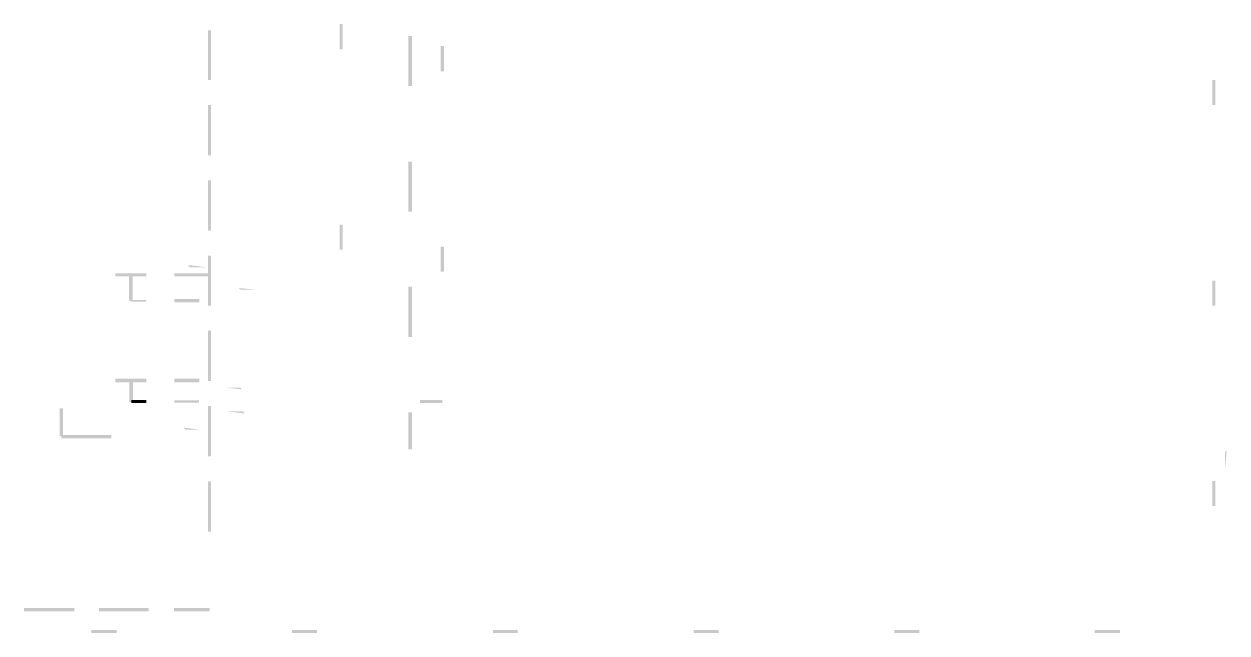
# Model space of a CAD drawing. Header units: millimetres. Extents: x 314312 to 406292, y 205315 to 257934.
# Drawn here: x 406107.7 to 406281, y 237150.2 to 237238 of the extents above; entities that cross this region are included whole.
import ezdxf

# ---------------------------------------------------------------- set-up
doc = ezdxf.new("R2010")
doc.units = ezdxf.units.MM

msp = doc.modelspace()

# ---------------------------------------------------------------- hatches: boundary and pattern name
h = msp.add_hatch(color=0)
edge = h.paths.add_edge_path(flags=0)
edge.add_spline(control_points=[(406153.61, 237237.97), (406153.61, 237237.97), (406153.16, 237237.97), (406153.16, 237237.97), (406153.16, 237237.97), (406153.61, 237234.35), (406153.61, 237234.35), (406153.61, 237234.35), (406153.61, 237237.97), (406153.61, 237237.97)], knot_values=[0, 0, 0, 0, 1, 1, 1, 2, 2, 2, 3, 3, 3, 3], degree=3, periodic=0)
edge = h.paths.add_edge_path(flags=0)
edge.add_spline(control_points=[(406153.16, 237237.97), (406153.16, 237237.97), (406153.61, 237234.35), (406153.61, 237234.35), (406153.61, 237234.35), (406153.16, 237234.35), (406153.16, 237234.35), (406153.16, 237234.35), (406153.16, 237237.97), (406153.16, 237237.97)], knot_values=[0, 0, 0, 0, 1, 1, 1, 2, 2, 2, 3, 3, 3, 3], degree=3, periodic=0)
h = msp.add_hatch(color=0)
edge = h.paths.add_edge_path(flags=0)
edge.add_spline(control_points=[(406134.62, 237237.08), (406134.62, 237237.08), (406134.18, 237237.08), (406134.18, 237237.08), (406134.18, 237237.08), (406134.62, 237229.91), (406134.62, 237229.91), (406134.62, 237229.91), (406134.62, 237237.08), (406134.62, 237237.08)], knot_values=[0, 0, 0, 0, 1, 1, 1, 2, 2, 2, 3, 3, 3, 3], degree=3, periodic=0)
edge = h.paths.add_edge_path(flags=0)
edge.add_spline(control_points=[(406134.18, 237237.08), (406134.18, 237237.08), (406134.62, 237229.91), (406134.62, 237229.91), (406134.62, 237229.91), (406134.18, 237229.91), (406134.18, 237229.91), (406134.18, 237229.91), (406134.18, 237237.08), (406134.18, 237237.08)], knot_values=[0, 0, 0, 0, 1, 1, 1, 2, 2, 2, 3, 3, 3, 3], degree=3, periodic=0)
h = msp.add_hatch(color=0)
edge = h.paths.add_edge_path(flags=0)
edge.add_spline(control_points=[(406163.07, 237229.02), (406163.07, 237229.02), (406163.58, 237229.02), (406163.58, 237229.02), (406163.58, 237229.02), (406163.07, 237236.26), (406163.07, 237236.26), (406163.07, 237236.26), (406163.07, 237229.02), (406163.07, 237229.02)], knot_values=[0, 0, 0, 0, 1, 1, 1, 2, 2, 2, 3, 3, 3, 3], degree=3, periodic=0)
edge = h.paths.add_edge_path(flags=0)
edge.add_spline(control_points=[(406163.58, 237229.02), (406163.58, 237229.02), (406163.07, 237236.26), (406163.07, 237236.26), (406163.07, 237236.26), (406163.58, 237236.26), (406163.58, 237236.26), (406163.58, 237236.26), (406163.58, 237229.02), (406163.58, 237229.02)], knot_values=[0, 0, 0, 0, 1, 1, 1, 2, 2, 2, 3, 3, 3, 3], degree=3, periodic=0)
h = msp.add_hatch(color=0)
edge = h.paths.add_edge_path(flags=0)
edge.add_spline(control_points=[(406168.21, 237234.8), (406168.21, 237234.8), (406167.7, 237234.8), (406167.7, 237234.8), (406167.7, 237234.8), (406168.21, 237231.18), (406168.21, 237231.18), (406168.21, 237231.18), (406168.21, 237234.8), (406168.21, 237234.8)], knot_values=[0, 0, 0, 0, 1, 1, 1, 2, 2, 2, 3, 3, 3, 3], degree=3, periodic=0)
edge = h.paths.add_edge_path(flags=0)
edge.add_spline(control_points=[(406167.7, 237234.8), (406167.7, 237234.8), (406168.21, 237231.18), (406168.21, 237231.18), (406168.21, 237231.18), (406167.7, 237231.18), (406167.7, 237231.18), (406167.7, 237231.18), (406167.7, 237234.8), (406167.7, 237234.8)], knot_values=[0, 0, 0, 0, 1, 1, 1, 2, 2, 2, 3, 3, 3, 3], degree=3, periodic=0)
h = msp.add_hatch(color=0)
edge = h.paths.add_edge_path(flags=0)
edge.add_spline(control_points=[(406279.34, 237229.91), (406279.34, 237229.91), (406278.89, 237229.91), (406278.89, 237229.91), (406278.89, 237229.91), (406279.34, 237226.29), (406279.34, 237226.29), (406279.34, 237226.29), (406279.34, 237229.91), (406279.34, 237229.91)], knot_values=[0, 0, 0, 0, 1, 1, 1, 2, 2, 2, 3, 3, 3, 3], degree=3, periodic=0)
edge = h.paths.add_edge_path(flags=0)
edge.add_spline(control_points=[(406278.89, 237229.91), (406278.89, 237229.91), (406279.34, 237226.29), (406279.34, 237226.29), (406279.34, 237226.29), (406278.89, 237226.29), (406278.89, 237226.29), (406278.89, 237226.29), (406278.89, 237229.91), (406278.89, 237229.91)], knot_values=[0, 0, 0, 0, 1, 1, 1, 2, 2, 2, 3, 3, 3, 3], degree=3, periodic=0)
h = msp.add_hatch(color=0)
edge = h.paths.add_edge_path(flags=0)
edge.add_spline(control_points=[(406134.62, 237226.29), (406134.62, 237226.29), (406134.18, 237226.29), (406134.18, 237226.29), (406134.18, 237226.29), (406134.62, 237219.05), (406134.62, 237219.05), (406134.62, 237219.05), (406134.62, 237226.29), (406134.62, 237226.29)], knot_values=[0, 0, 0, 0, 1, 1, 1, 2, 2, 2, 3, 3, 3, 3], degree=3, periodic=0)
edge = h.paths.add_edge_path(flags=0)
edge.add_spline(control_points=[(406134.18, 237226.29), (406134.18, 237226.29), (406134.62, 237219.05), (406134.62, 237219.05), (406134.62, 237219.05), (406134.18, 237219.05), (406134.18, 237219.05), (406134.18, 237219.05), (406134.18, 237226.29), (406134.18, 237226.29)], knot_values=[0, 0, 0, 0, 1, 1, 1, 2, 2, 2, 3, 3, 3, 3], degree=3, periodic=0)
h = msp.add_hatch(color=0)
edge = h.paths.add_edge_path(flags=0)
edge.add_spline(control_points=[(406163.07, 237210.92), (406163.07, 237210.92), (406163.58, 237210.92), (406163.58, 237210.92), (406163.58, 237210.92), (406163.07, 237218.16), (406163.07, 237218.16), (406163.07, 237218.16), (406163.07, 237210.92), (406163.07, 237210.92)], knot_values=[0, 0, 0, 0, 1, 1, 1, 2, 2, 2, 3, 3, 3, 3], degree=3, periodic=0)
edge = h.paths.add_edge_path(flags=0)
edge.add_spline(control_points=[(406163.58, 237210.92), (406163.58, 237210.92), (406163.07, 237218.16), (406163.07, 237218.16), (406163.07, 237218.16), (406163.58, 237218.16), (406163.58, 237218.16), (406163.58, 237218.16), (406163.58, 237210.92), (406163.58, 237210.92)], knot_values=[0, 0, 0, 0, 1, 1, 1, 2, 2, 2, 3, 3, 3, 3], degree=3, periodic=0)
h = msp.add_hatch(color=0)
edge = h.paths.add_edge_path(flags=0)
edge.add_spline(control_points=[(406134.62, 237215.43), (406134.62, 237215.43), (406134.18, 237215.43), (406134.18, 237215.43), (406134.18, 237215.43), (406134.62, 237208.19), (406134.62, 237208.19), (406134.62, 237208.19), (406134.62, 237215.43), (406134.62, 237215.43)], knot_values=[0, 0, 0, 0, 1, 1, 1, 2, 2, 2, 3, 3, 3, 3], degree=3, periodic=0)
edge = h.paths.add_edge_path(flags=0)
edge.add_spline(control_points=[(406134.18, 237215.43), (406134.18, 237215.43), (406134.62, 237208.19), (406134.62, 237208.19), (406134.62, 237208.19), (406134.18, 237208.19), (406134.18, 237208.19), (406134.18, 237208.19), (406134.18, 237215.43), (406134.18, 237215.43)], knot_values=[0, 0, 0, 0, 1, 1, 1, 2, 2, 2, 3, 3, 3, 3], degree=3, periodic=0)
h = msp.add_hatch(color=0)
edge = h.paths.add_edge_path(flags=0)
edge.add_spline(control_points=[(406153.61, 237209.08), (406153.61, 237209.08), (406153.16, 237209.08), (406153.16, 237209.08), (406153.16, 237209.08), (406153.61, 237205.46), (406153.61, 237205.46), (406153.61, 237205.46), (406153.61, 237209.08), (406153.61, 237209.08)], knot_values=[0, 0, 0, 0, 1, 1, 1, 2, 2, 2, 3, 3, 3, 3], degree=3, periodic=0)
edge = h.paths.add_edge_path(flags=0)
edge.add_spline(control_points=[(406153.16, 237209.08), (406153.16, 237209.08), (406153.61, 237205.46), (406153.61, 237205.46), (406153.61, 237205.46), (406153.16, 237205.46), (406153.16, 237205.46), (406153.16, 237205.46), (406153.16, 237209.08), (406153.16, 237209.08)], knot_values=[0, 0, 0, 0, 1, 1, 1, 2, 2, 2, 3, 3, 3, 3], degree=3, periodic=0)
h = msp.add_hatch(color=0)
edge = h.paths.add_edge_path(flags=0)
edge.add_spline(control_points=[(406168.21, 237205.9), (406168.21, 237205.9), (406167.7, 237205.9), (406167.7, 237205.9), (406167.7, 237205.9), (406168.21, 237202.28), (406168.21, 237202.28), (406168.21, 237202.28), (406168.21, 237205.9), (406168.21, 237205.9)], knot_values=[0, 0, 0, 0, 1, 1, 1, 2, 2, 2, 3, 3, 3, 3], degree=3, periodic=0)
edge = h.paths.add_edge_path(flags=0)
edge.add_spline(control_points=[(406167.7, 237205.9), (406167.7, 237205.9), (406168.21, 237202.28), (406168.21, 237202.28), (406168.21, 237202.28), (406167.7, 237202.28), (406167.7, 237202.28), (406167.7, 237202.28), (406167.7, 237205.9), (406167.7, 237205.9)], knot_values=[0, 0, 0, 0, 1, 1, 1, 2, 2, 2, 3, 3, 3, 3], degree=3, periodic=0)
h = msp.add_hatch(color=0)
edge = h.paths.add_edge_path(flags=0)
edge.add_spline(control_points=[(406131.32, 237203.24), (406131.32, 237203.24), (406131.57, 237202.92), (406131.57, 237202.92), (406131.57, 237202.92), (406133.92, 237202.92), (406133.92, 237202.92), (406133.92, 237202.92), (406131.32, 237203.24), (406131.32, 237203.24)], knot_values=[0, 0, 0, 0, 1, 1, 1, 2, 2, 2, 3, 3, 3, 3], degree=3, periodic=0)
edge = h.paths.add_edge_path(flags=0)
edge.add_spline(control_points=[(406131.57, 237202.92), (406131.57, 237202.92), (406133.92, 237202.92), (406133.92, 237202.92), (406133.92, 237202.92), (406133.92, 237202.92), (406133.92, 237202.92), (406133.92, 237202.92), (406131.57, 237202.92), (406131.57, 237202.92)], knot_values=[0, 0, 0, 0, 1, 1, 1, 2, 2, 2, 3, 3, 3, 3], degree=3, periodic=0)
h = msp.add_hatch(color=0)
edge = h.paths.add_edge_path(flags=0)
edge.add_spline(control_points=[(406134.62, 237204.57), (406134.62, 237204.57), (406134.18, 237204.57), (406134.18, 237204.57), (406134.18, 237204.57), (406134.62, 237197.39), (406134.62, 237197.39), (406134.62, 237197.39), (406134.62, 237204.57), (406134.62, 237204.57)], knot_values=[0, 0, 0, 0, 1, 1, 1, 2, 2, 2, 3, 3, 3, 3], degree=3, periodic=0)
edge = h.paths.add_edge_path(flags=0)
edge.add_spline(control_points=[(406134.18, 237204.57), (406134.18, 237204.57), (406134.62, 237197.39), (406134.62, 237197.39), (406134.62, 237197.39), (406134.18, 237197.39), (406134.18, 237197.39), (406134.18, 237197.39), (406134.18, 237204.57), (406134.18, 237204.57)], knot_values=[0, 0, 0, 0, 1, 1, 1, 2, 2, 2, 3, 3, 3, 3], degree=3, periodic=0)
h = msp.add_hatch(color=0)
edge = h.paths.add_edge_path(flags=0)
edge.add_spline(control_points=[(406125.29, 237201.59), (406125.29, 237201.59), (406125.29, 237202.03), (406125.29, 237202.03), (406125.29, 237202.03), (406120.84, 237201.59), (406120.84, 237201.59), (406120.84, 237201.59), (406125.29, 237201.59), (406125.29, 237201.59)], knot_values=[0, 0, 0, 0, 1, 1, 1, 2, 2, 2, 3, 3, 3, 3], degree=3, periodic=0)
edge = h.paths.add_edge_path(flags=0)
edge.add_spline(control_points=[(406125.29, 237202.03), (406125.29, 237202.03), (406120.84, 237201.59), (406120.84, 237201.59), (406120.84, 237201.59), (406120.84, 237202.03), (406120.84, 237202.03), (406120.84, 237202.03), (406125.29, 237202.03), (406125.29, 237202.03)], knot_values=[0, 0, 0, 0, 1, 1, 1, 2, 2, 2, 3, 3, 3, 3], degree=3, periodic=0)
h = msp.add_hatch(color=0)
edge = h.paths.add_edge_path(flags=0)
edge.add_spline(control_points=[(406123.32, 237201.84), (406123.32, 237201.84), (406122.81, 237201.84), (406122.81, 237201.84), (406122.81, 237201.84), (406123.32, 237198.09), (406123.32, 237198.09), (406123.32, 237198.09), (406123.32, 237201.84), (406123.32, 237201.84)], knot_values=[0, 0, 0, 0, 1, 1, 1, 2, 2, 2, 3, 3, 3, 3], degree=3, periodic=0)
edge = h.paths.add_edge_path(flags=0)
edge.add_spline(control_points=[(406122.81, 237201.84), (406122.81, 237201.84), (406123.32, 237198.09), (406123.32, 237198.09), (406123.32, 237198.09), (406122.81, 237198.09), (406122.81, 237198.09), (406122.81, 237198.09), (406122.81, 237201.84), (406122.81, 237201.84)], knot_values=[0, 0, 0, 0, 1, 1, 1, 2, 2, 2, 3, 3, 3, 3], degree=3, periodic=0)
h = msp.add_hatch(color=0)
edge = h.paths.add_edge_path(flags=0)
edge.add_spline(control_points=[(406134.43, 237201.59), (406134.43, 237201.59), (406134.43, 237202.03), (406134.43, 237202.03), (406134.43, 237202.03), (406129.35, 237201.59), (406129.35, 237201.59), (406129.35, 237201.59), (406134.43, 237201.59), (406134.43, 237201.59)], knot_values=[0, 0, 0, 0, 1, 1, 1, 2, 2, 2, 3, 3, 3, 3], degree=3, periodic=0)
edge = h.paths.add_edge_path(flags=0)
edge.add_spline(control_points=[(406134.43, 237202.03), (406134.43, 237202.03), (406129.35, 237201.59), (406129.35, 237201.59), (406129.35, 237201.59), (406129.35, 237202.03), (406129.35, 237202.03), (406129.35, 237202.03), (406134.43, 237202.03), (406134.43, 237202.03)], knot_values=[0, 0, 0, 0, 1, 1, 1, 2, 2, 2, 3, 3, 3, 3], degree=3, periodic=0)
h = msp.add_hatch(color=0)
edge = h.paths.add_edge_path(flags=0)
edge.add_spline(control_points=[(406138.62, 237199.93), (406138.62, 237199.93), (406138.88, 237199.68), (406138.88, 237199.68), (406138.88, 237199.68), (406141.23, 237199.68), (406141.23, 237199.68), (406141.23, 237199.68), (406138.62, 237199.93), (406138.62, 237199.93)], knot_values=[0, 0, 0, 0, 1, 1, 1, 2, 2, 2, 3, 3, 3, 3], degree=3, periodic=0)
edge = h.paths.add_edge_path(flags=0)
edge.add_spline(control_points=[(406138.88, 237199.68), (406138.88, 237199.68), (406141.23, 237199.68), (406141.23, 237199.68), (406141.23, 237199.68), (406141.23, 237199.68), (406141.23, 237199.68), (406141.23, 237199.68), (406138.88, 237199.68), (406138.88, 237199.68)], knot_values=[0, 0, 0, 0, 1, 1, 1, 2, 2, 2, 3, 3, 3, 3], degree=3, periodic=0)
h = msp.add_hatch(color=0)
edge = h.paths.add_edge_path(flags=0)
edge.add_spline(control_points=[(406163.07, 237192.89), (406163.07, 237192.89), (406163.58, 237192.89), (406163.58, 237192.89), (406163.58, 237192.89), (406163.07, 237200.12), (406163.07, 237200.12), (406163.07, 237200.12), (406163.07, 237192.89), (406163.07, 237192.89)], knot_values=[0, 0, 0, 0, 1, 1, 1, 2, 2, 2, 3, 3, 3, 3], degree=3, periodic=0)
edge = h.paths.add_edge_path(flags=0)
edge.add_spline(control_points=[(406163.58, 237192.89), (406163.58, 237192.89), (406163.07, 237200.12), (406163.07, 237200.12), (406163.07, 237200.12), (406163.58, 237200.12), (406163.58, 237200.12), (406163.58, 237200.12), (406163.58, 237192.89), (406163.58, 237192.89)], knot_values=[0, 0, 0, 0, 1, 1, 1, 2, 2, 2, 3, 3, 3, 3], degree=3, periodic=0)
h = msp.add_hatch(color=0)
edge = h.paths.add_edge_path(flags=0)
edge.add_spline(control_points=[(406279.34, 237201.01), (406279.34, 237201.01), (406278.89, 237201.01), (406278.89, 237201.01), (406278.89, 237201.01), (406279.34, 237197.39), (406279.34, 237197.39), (406279.34, 237197.39), (406279.34, 237201.01), (406279.34, 237201.01)], knot_values=[0, 0, 0, 0, 1, 1, 1, 2, 2, 2, 3, 3, 3, 3], degree=3, periodic=0)
edge = h.paths.add_edge_path(flags=0)
edge.add_spline(control_points=[(406278.89, 237201.01), (406278.89, 237201.01), (406279.34, 237197.39), (406279.34, 237197.39), (406279.34, 237197.39), (406278.89, 237197.39), (406278.89, 237197.39), (406278.89, 237197.39), (406278.89, 237201.01), (406278.89, 237201.01)], knot_values=[0, 0, 0, 0, 1, 1, 1, 2, 2, 2, 3, 3, 3, 3], degree=3, periodic=0)
h = msp.add_hatch(color=0)
edge = h.paths.add_edge_path(flags=0)
edge.add_spline(control_points=[(406123.06, 237198.22), (406123.06, 237198.22), (406123.06, 237197.97), (406123.06, 237197.97), (406123.06, 237197.97), (406125.29, 237198.22), (406125.29, 237198.22), (406125.29, 237198.22), (406123.06, 237198.22), (406123.06, 237198.22)], knot_values=[0, 0, 0, 0, 1, 1, 1, 2, 2, 2, 3, 3, 3, 3], degree=3, periodic=0)
edge = h.paths.add_edge_path(flags=0)
edge.add_spline(control_points=[(406123.06, 237197.97), (406123.06, 237197.97), (406125.29, 237198.22), (406125.29, 237198.22), (406125.29, 237198.22), (406125.29, 237197.97), (406125.29, 237197.97), (406125.29, 237197.97), (406123.06, 237197.97), (406123.06, 237197.97)], knot_values=[0, 0, 0, 0, 1, 1, 1, 2, 2, 2, 3, 3, 3, 3], degree=3, periodic=0)
h = msp.add_hatch(color=0)
edge = h.paths.add_edge_path(flags=0)
edge.add_spline(control_points=[(406129.35, 237198.35), (406129.35, 237198.35), (406129.35, 237197.84), (406129.35, 237197.84), (406129.35, 237197.84), (406132.97, 237198.35), (406132.97, 237198.35), (406132.97, 237198.35), (406129.35, 237198.35), (406129.35, 237198.35)], knot_values=[0, 0, 0, 0, 1, 1, 1, 2, 2, 2, 3, 3, 3, 3], degree=3, periodic=0)
edge = h.paths.add_edge_path(flags=0)
edge.add_spline(control_points=[(406129.35, 237197.84), (406129.35, 237197.84), (406132.97, 237198.35), (406132.97, 237198.35), (406132.97, 237198.35), (406132.97, 237197.84), (406132.97, 237197.84), (406132.97, 237197.84), (406129.35, 237197.84), (406129.35, 237197.84)], knot_values=[0, 0, 0, 0, 1, 1, 1, 2, 2, 2, 3, 3, 3, 3], degree=3, periodic=0)
h = msp.add_hatch(color=0)
edge = h.paths.add_edge_path(flags=0)
edge.add_spline(control_points=[(406134.62, 237193.77), (406134.62, 237193.77), (406134.18, 237193.77), (406134.18, 237193.77), (406134.18, 237193.77), (406134.62, 237186.54), (406134.62, 237186.54), (406134.62, 237186.54), (406134.62, 237193.77), (406134.62, 237193.77)], knot_values=[0, 0, 0, 0, 1, 1, 1, 2, 2, 2, 3, 3, 3, 3], degree=3, periodic=0)
edge = h.paths.add_edge_path(flags=0)
edge.add_spline(control_points=[(406134.18, 237193.77), (406134.18, 237193.77), (406134.62, 237186.54), (406134.62, 237186.54), (406134.62, 237186.54), (406134.18, 237186.54), (406134.18, 237186.54), (406134.18, 237186.54), (406134.18, 237193.77), (406134.18, 237193.77)], knot_values=[0, 0, 0, 0, 1, 1, 1, 2, 2, 2, 3, 3, 3, 3], degree=3, periodic=0)
h = msp.add_hatch(color=0)
edge = h.paths.add_edge_path(flags=0)
edge.add_spline(control_points=[(406125.29, 237186.35), (406125.29, 237186.35), (406125.29, 237186.85), (406125.29, 237186.85), (406125.29, 237186.85), (406120.84, 237186.35), (406120.84, 237186.35), (406120.84, 237186.35), (406125.29, 237186.35), (406125.29, 237186.35)], knot_values=[0, 0, 0, 0, 1, 1, 1, 2, 2, 2, 3, 3, 3, 3], degree=3, periodic=0)
edge = h.paths.add_edge_path(flags=0)
edge.add_spline(control_points=[(406125.29, 237186.85), (406125.29, 237186.85), (406120.84, 237186.35), (406120.84, 237186.35), (406120.84, 237186.35), (406120.84, 237186.85), (406120.84, 237186.85), (406120.84, 237186.85), (406125.29, 237186.85), (406125.29, 237186.85)], knot_values=[0, 0, 0, 0, 1, 1, 1, 2, 2, 2, 3, 3, 3, 3], degree=3, periodic=0)
h = msp.add_hatch(color=0)
edge = h.paths.add_edge_path(flags=0)
edge.add_spline(control_points=[(406122.87, 237183.49), (406122.87, 237183.49), (406123.38, 237183.49), (406123.38, 237183.49), (406123.38, 237183.49), (406122.87, 237186.85), (406122.87, 237186.85), (406122.87, 237186.85), (406122.87, 237183.49), (406122.87, 237183.49)], knot_values=[0, 0, 0, 0, 1, 1, 1, 2, 2, 2, 3, 3, 3, 3], degree=3, periodic=0)
edge = h.paths.add_edge_path(flags=0)
edge.add_spline(control_points=[(406123.38, 237183.49), (406123.38, 237183.49), (406122.87, 237186.85), (406122.87, 237186.85), (406122.87, 237186.85), (406123.38, 237186.85), (406123.38, 237186.85), (406123.38, 237186.85), (406123.38, 237183.49), (406123.38, 237183.49)], knot_values=[0, 0, 0, 0, 1, 1, 1, 2, 2, 2, 3, 3, 3, 3], degree=3, periodic=0)
h = msp.add_hatch(color=0)
edge = h.paths.add_edge_path(flags=0)
edge.add_spline(control_points=[(406132.97, 237186.35), (406132.97, 237186.35), (406132.97, 237186.85), (406132.97, 237186.85), (406132.97, 237186.85), (406129.35, 237186.35), (406129.35, 237186.35), (406129.35, 237186.35), (406132.97, 237186.35), (406132.97, 237186.35)], knot_values=[0, 0, 0, 0, 1, 1, 1, 2, 2, 2, 3, 3, 3, 3], degree=3, periodic=0)
edge = h.paths.add_edge_path(flags=0)
edge.add_spline(control_points=[(406132.97, 237186.85), (406132.97, 237186.85), (406129.35, 237186.35), (406129.35, 237186.35), (406129.35, 237186.35), (406129.35, 237186.85), (406129.35, 237186.85), (406129.35, 237186.85), (406132.97, 237186.85), (406132.97, 237186.85)], knot_values=[0, 0, 0, 0, 1, 1, 1, 2, 2, 2, 3, 3, 3, 3], degree=3, periodic=0)
h = msp.add_hatch(color=0)
edge = h.paths.add_edge_path(flags=0)
edge.add_spline(control_points=[(406138.88, 237185.58), (406138.88, 237185.58), (406138.88, 237185.58), (406138.88, 237185.58), (406138.88, 237185.58), (406136.46, 237185.58), (406136.46, 237185.58), (406136.46, 237185.58), (406138.88, 237185.58), (406138.88, 237185.58)], knot_values=[0, 0, 0, 0, 1, 1, 1, 2, 2, 2, 3, 3, 3, 3], degree=3, periodic=0)
edge = h.paths.add_edge_path(flags=0)
edge.add_spline(control_points=[(406138.88, 237185.58), (406138.88, 237185.58), (406136.46, 237185.58), (406136.46, 237185.58), (406136.46, 237185.58), (406139.07, 237185.33), (406139.07, 237185.33), (406139.07, 237185.33), (406138.88, 237185.58), (406138.88, 237185.58)], knot_values=[0, 0, 0, 0, 1, 1, 1, 2, 2, 2, 3, 3, 3, 3], degree=3, periodic=0)
h = msp.add_hatch(color=0)
edge = h.paths.add_edge_path(flags=0)
edge.add_spline(control_points=[(406113.29, 237182.6), (406113.29, 237182.6), (406112.84, 237182.6), (406112.84, 237182.6), (406112.84, 237182.6), (406113.29, 237178.53), (406113.29, 237178.53), (406113.29, 237178.53), (406113.29, 237182.6), (406113.29, 237182.6)], knot_values=[0, 0, 0, 0, 1, 1, 1, 2, 2, 2, 3, 3, 3, 3], degree=3, periodic=0)
edge = h.paths.add_edge_path(flags=0)
edge.add_spline(control_points=[(406112.84, 237182.6), (406112.84, 237182.6), (406113.29, 237178.53), (406113.29, 237178.53), (406113.29, 237178.53), (406112.84, 237178.53), (406112.84, 237178.53), (406112.84, 237178.53), (406112.84, 237182.6), (406112.84, 237182.6)], knot_values=[0, 0, 0, 0, 1, 1, 1, 2, 2, 2, 3, 3, 3, 3], degree=3, periodic=0)
h = msp.add_hatch(color=0)
edge = h.paths.add_edge_path(flags=0)
edge.add_spline(control_points=[(406123.13, 237183.81), (406123.13, 237183.81), (406123.13, 237183.36), (406123.13, 237183.36), (406123.13, 237183.36), (406125.29, 237183.81), (406125.29, 237183.81), (406125.29, 237183.81), (406123.13, 237183.81), (406123.13, 237183.81)], knot_values=[0, 0, 0, 0, 1, 1, 1, 2, 2, 2, 3, 3, 3, 3], degree=3, periodic=0)
edge = h.paths.add_edge_path(flags=0)
edge.add_spline(control_points=[(406123.13, 237183.36), (406123.13, 237183.36), (406125.29, 237183.81), (406125.29, 237183.81), (406125.29, 237183.81), (406125.29, 237183.36), (406125.29, 237183.36), (406125.29, 237183.36), (406123.13, 237183.36), (406123.13, 237183.36)], knot_values=[0, 0, 0, 0, 1, 1, 1, 2, 2, 2, 3, 3, 3, 3], degree=3, periodic=0)
h = msp.add_hatch(color=0)
edge = h.paths.add_edge_path(flags=0)
edge.add_spline(control_points=[(406132.91, 237183.42), (406132.91, 237183.42), (406132.91, 237183.74), (406132.91, 237183.74), (406132.91, 237183.74), (406129.35, 237183.42), (406129.35, 237183.42), (406129.35, 237183.42), (406132.91, 237183.42), (406132.91, 237183.42)], knot_values=[0, 0, 0, 0, 1, 1, 1, 2, 2, 2, 3, 3, 3, 3], degree=3, periodic=0)
edge = h.paths.add_edge_path(flags=0)
edge.add_spline(control_points=[(406132.91, 237183.74), (406132.91, 237183.74), (406129.35, 237183.42), (406129.35, 237183.42), (406129.35, 237183.42), (406129.35, 237183.74), (406129.35, 237183.74), (406129.35, 237183.74), (406132.91, 237183.74), (406132.91, 237183.74)], knot_values=[0, 0, 0, 0, 1, 1, 1, 2, 2, 2, 3, 3, 3, 3], degree=3, periodic=0)
h = msp.add_hatch(color=0)
edge = h.paths.add_edge_path(flags=0)
edge.add_spline(control_points=[(406134.62, 237182.92), (406134.62, 237182.92), (406134.18, 237182.92), (406134.18, 237182.92), (406134.18, 237182.92), (406134.62, 237175.68), (406134.62, 237175.68), (406134.62, 237175.68), (406134.62, 237182.92), (406134.62, 237182.92)], knot_values=[0, 0, 0, 0, 1, 1, 1, 2, 2, 2, 3, 3, 3, 3], degree=3, periodic=0)
edge = h.paths.add_edge_path(flags=0)
edge.add_spline(control_points=[(406134.18, 237182.92), (406134.18, 237182.92), (406134.62, 237175.68), (406134.62, 237175.68), (406134.62, 237175.68), (406134.18, 237175.68), (406134.18, 237175.68), (406134.18, 237175.68), (406134.18, 237182.92), (406134.18, 237182.92)], knot_values=[0, 0, 0, 0, 1, 1, 1, 2, 2, 2, 3, 3, 3, 3], degree=3, periodic=0)
h = msp.add_hatch(color=0)
edge = h.paths.add_edge_path(flags=0)
edge.add_spline(control_points=[(406164.72, 237183.81), (406164.72, 237183.81), (406164.72, 237183.36), (406164.72, 237183.36), (406164.72, 237183.36), (406167.96, 237183.81), (406167.96, 237183.81), (406167.96, 237183.81), (406164.72, 237183.81), (406164.72, 237183.81)], knot_values=[0, 0, 0, 0, 1, 1, 1, 2, 2, 2, 3, 3, 3, 3], degree=3, periodic=0)
edge = h.paths.add_edge_path(flags=0)
edge.add_spline(control_points=[(406164.72, 237183.36), (406164.72, 237183.36), (406167.96, 237183.81), (406167.96, 237183.81), (406167.96, 237183.81), (406167.96, 237183.36), (406167.96, 237183.36), (406167.96, 237183.36), (406164.72, 237183.36), (406164.72, 237183.36)], knot_values=[0, 0, 0, 0, 1, 1, 1, 2, 2, 2, 3, 3, 3, 3], degree=3, periodic=0)
h = msp.add_hatch(color=0)
edge = h.paths.add_edge_path(flags=0)
edge.add_spline(control_points=[(406167.96, 237183.36), (406167.96, 237183.36), (406167.96, 237183.81), (406167.96, 237183.81), (406167.96, 237183.81), (406164.72, 237183.36), (406164.72, 237183.36), (406164.72, 237183.36), (406167.96, 237183.36), (406167.96, 237183.36)], knot_values=[0, 0, 0, 0, 1, 1, 1, 2, 2, 2, 3, 3, 3, 3], degree=3, periodic=0)
edge = h.paths.add_edge_path(flags=0)
edge.add_spline(control_points=[(406167.96, 237183.81), (406167.96, 237183.81), (406164.72, 237183.36), (406164.72, 237183.36), (406164.72, 237183.36), (406164.72, 237183.81), (406164.72, 237183.81), (406164.72, 237183.81), (406167.96, 237183.81), (406167.96, 237183.81)], knot_values=[0, 0, 0, 0, 1, 1, 1, 2, 2, 2, 3, 3, 3, 3], degree=3, periodic=0)
h = msp.add_hatch(color=0)
edge = h.paths.add_edge_path(flags=0)
edge.add_spline(control_points=[(406139.26, 237182.15), (406139.26, 237182.15), (406139.26, 237182.15), (406139.26, 237182.15), (406139.26, 237182.15), (406136.91, 237182.15), (406136.91, 237182.15), (406136.91, 237182.15), (406139.26, 237182.15), (406139.26, 237182.15)], knot_values=[0, 0, 0, 0, 1, 1, 1, 2, 2, 2, 3, 3, 3, 3], degree=3, periodic=0)
edge = h.paths.add_edge_path(flags=0)
edge.add_spline(control_points=[(406139.26, 237182.15), (406139.26, 237182.15), (406136.91, 237182.15), (406136.91, 237182.15), (406136.91, 237182.15), (406139.51, 237181.84), (406139.51, 237181.84), (406139.51, 237181.84), (406139.26, 237182.15), (406139.26, 237182.15)], knot_values=[0, 0, 0, 0, 1, 1, 1, 2, 2, 2, 3, 3, 3, 3], degree=3, periodic=0)
h = msp.add_hatch(color=0)
edge = h.paths.add_edge_path(flags=0)
edge.add_spline(control_points=[(406163.07, 237176.69), (406163.07, 237176.69), (406163.58, 237176.69), (406163.58, 237176.69), (406163.58, 237176.69), (406163.07, 237182.03), (406163.07, 237182.03), (406163.07, 237182.03), (406163.07, 237176.69), (406163.07, 237176.69)], knot_values=[0, 0, 0, 0, 1, 1, 1, 2, 2, 2, 3, 3, 3, 3], degree=3, periodic=0)
edge = h.paths.add_edge_path(flags=0)
edge.add_spline(control_points=[(406163.58, 237176.69), (406163.58, 237176.69), (406163.07, 237182.03), (406163.07, 237182.03), (406163.07, 237182.03), (406163.58, 237182.03), (406163.58, 237182.03), (406163.58, 237182.03), (406163.58, 237176.69), (406163.58, 237176.69)], knot_values=[0, 0, 0, 0, 1, 1, 1, 2, 2, 2, 3, 3, 3, 3], degree=3, periodic=0)
h = msp.add_hatch(color=0)
edge = h.paths.add_edge_path(flags=0)
edge.add_spline(control_points=[(406130.68, 237179.8), (406130.68, 237179.8), (406130.94, 237179.49), (406130.94, 237179.49), (406130.94, 237179.49), (406133.29, 237179.49), (406133.29, 237179.49), (406133.29, 237179.49), (406130.68, 237179.8), (406130.68, 237179.8)], knot_values=[0, 0, 0, 0, 1, 1, 1, 2, 2, 2, 3, 3, 3, 3], degree=3, periodic=0)
edge = h.paths.add_edge_path(flags=0)
edge.add_spline(control_points=[(406130.94, 237179.49), (406130.94, 237179.49), (406133.29, 237179.49), (406133.29, 237179.49), (406133.29, 237179.49), (406133.29, 237179.49), (406133.29, 237179.49), (406133.29, 237179.49), (406130.94, 237179.49), (406130.94, 237179.49)], knot_values=[0, 0, 0, 0, 1, 1, 1, 2, 2, 2, 3, 3, 3, 3], degree=3, periodic=0)
h = msp.add_hatch(color=0)
edge = h.paths.add_edge_path(flags=0)
edge.add_spline(control_points=[(406113.09, 237178.73), (406113.09, 237178.73), (406113.09, 237178.28), (406113.09, 237178.28), (406113.09, 237178.28), (406120.27, 237178.73), (406120.27, 237178.73), (406120.27, 237178.73), (406113.09, 237178.73), (406113.09, 237178.73)], knot_values=[0, 0, 0, 0, 1, 1, 1, 2, 2, 2, 3, 3, 3, 3], degree=3, periodic=0)
edge = h.paths.add_edge_path(flags=0)
edge.add_spline(control_points=[(406113.09, 237178.28), (406113.09, 237178.28), (406120.27, 237178.73), (406120.27, 237178.73), (406120.27, 237178.73), (406120.27, 237178.28), (406120.27, 237178.28), (406120.27, 237178.28), (406113.09, 237178.28), (406113.09, 237178.28)], knot_values=[0, 0, 0, 0, 1, 1, 1, 2, 2, 2, 3, 3, 3, 3], degree=3, periodic=0)
h = msp.add_hatch(color=0)
edge = h.paths.add_edge_path(flags=0)
edge.add_spline(control_points=[(406280.99, 237176.5), (406280.99, 237176.5), (406280.73, 237176.25), (406280.73, 237176.25), (406280.73, 237176.25), (406280.93, 237176.25), (406280.93, 237176.25), (406280.93, 237176.25), (406280.99, 237176.5), (406280.99, 237176.5)], knot_values=[0, 0, 0, 0, 1, 1, 1, 2, 2, 2, 3, 3, 3, 3], degree=3, periodic=0)
edge = h.paths.add_edge_path(flags=0)
edge.add_spline(control_points=[(406280.73, 237176.25), (406280.73, 237176.25), (406280.93, 237176.25), (406280.93, 237176.25), (406280.93, 237176.25), (406280.73, 237173.9), (406280.73, 237173.9), (406280.73, 237173.9), (406280.73, 237176.25), (406280.73, 237176.25)], knot_values=[0, 0, 0, 0, 1, 1, 1, 2, 2, 2, 3, 3, 3, 3], degree=3, periodic=0)
h = msp.add_hatch(color=0)
edge = h.paths.add_edge_path(flags=0)
edge.add_spline(control_points=[(406134.62, 237172.06), (406134.62, 237172.06), (406134.18, 237172.06), (406134.18, 237172.06), (406134.18, 237172.06), (406134.62, 237164.82), (406134.62, 237164.82), (406134.62, 237164.82), (406134.62, 237172.06), (406134.62, 237172.06)], knot_values=[0, 0, 0, 0, 1, 1, 1, 2, 2, 2, 3, 3, 3, 3], degree=3, periodic=0)
edge = h.paths.add_edge_path(flags=0)
edge.add_spline(control_points=[(406134.18, 237172.06), (406134.18, 237172.06), (406134.62, 237164.82), (406134.62, 237164.82), (406134.62, 237164.82), (406134.18, 237164.82), (406134.18, 237164.82), (406134.18, 237164.82), (406134.18, 237172.06), (406134.18, 237172.06)], knot_values=[0, 0, 0, 0, 1, 1, 1, 2, 2, 2, 3, 3, 3, 3], degree=3, periodic=0)
h = msp.add_hatch(color=0)
edge = h.paths.add_edge_path(flags=0)
edge.add_spline(control_points=[(406279.34, 237172.12), (406279.34, 237172.12), (406278.89, 237172.12), (406278.89, 237172.12), (406278.89, 237172.12), (406279.34, 237168.5), (406279.34, 237168.5), (406279.34, 237168.5), (406279.34, 237172.12), (406279.34, 237172.12)], knot_values=[0, 0, 0, 0, 1, 1, 1, 2, 2, 2, 3, 3, 3, 3], degree=3, periodic=0)
edge = h.paths.add_edge_path(flags=0)
edge.add_spline(control_points=[(406278.89, 237172.12), (406278.89, 237172.12), (406279.34, 237168.5), (406279.34, 237168.5), (406279.34, 237168.5), (406278.89, 237168.5), (406278.89, 237168.5), (406278.89, 237168.5), (406278.89, 237172.12), (406278.89, 237172.12)], knot_values=[0, 0, 0, 0, 1, 1, 1, 2, 2, 2, 3, 3, 3, 3], degree=3, periodic=0)
h = msp.add_hatch(color=0)
edge = h.paths.add_edge_path(flags=0)
edge.add_spline(control_points=[(406107.7, 237153.83), (406107.7, 237153.83), (406107.7, 237153.33), (406107.7, 237153.33), (406107.7, 237153.33), (406114.94, 237153.83), (406114.94, 237153.83), (406114.94, 237153.83), (406107.7, 237153.83), (406107.7, 237153.83)], knot_values=[0, 0, 0, 0, 1, 1, 1, 2, 2, 2, 3, 3, 3, 3], degree=3, periodic=0)
edge = h.paths.add_edge_path(flags=0)
edge.add_spline(control_points=[(406107.7, 237153.33), (406107.7, 237153.33), (406114.94, 237153.83), (406114.94, 237153.83), (406114.94, 237153.83), (406114.94, 237153.33), (406114.94, 237153.33), (406114.94, 237153.33), (406107.7, 237153.33), (406107.7, 237153.33)], knot_values=[0, 0, 0, 0, 1, 1, 1, 2, 2, 2, 3, 3, 3, 3], degree=3, periodic=0)
h = msp.add_hatch(color=0)
edge = h.paths.add_edge_path(flags=0)
edge.add_spline(control_points=[(406118.49, 237153.83), (406118.49, 237153.83), (406118.49, 237153.33), (406118.49, 237153.33), (406118.49, 237153.33), (406125.67, 237153.83), (406125.67, 237153.83), (406125.67, 237153.83), (406118.49, 237153.83), (406118.49, 237153.83)], knot_values=[0, 0, 0, 0, 1, 1, 1, 2, 2, 2, 3, 3, 3, 3], degree=3, periodic=0)
edge = h.paths.add_edge_path(flags=0)
edge.add_spline(control_points=[(406118.49, 237153.33), (406118.49, 237153.33), (406125.67, 237153.83), (406125.67, 237153.83), (406125.67, 237153.83), (406125.67, 237153.33), (406125.67, 237153.33), (406125.67, 237153.33), (406118.49, 237153.33), (406118.49, 237153.33)], knot_values=[0, 0, 0, 0, 1, 1, 1, 2, 2, 2, 3, 3, 3, 3], degree=3, periodic=0)
h = msp.add_hatch(color=0)
edge = h.paths.add_edge_path(flags=0)
edge.add_spline(control_points=[(406129.29, 237153.83), (406129.29, 237153.83), (406129.29, 237153.33), (406129.29, 237153.33), (406129.29, 237153.33), (406134.43, 237153.83), (406134.43, 237153.83), (406134.43, 237153.83), (406129.29, 237153.83), (406129.29, 237153.83)], knot_values=[0, 0, 0, 0, 1, 1, 1, 2, 2, 2, 3, 3, 3, 3], degree=3, periodic=0)
edge = h.paths.add_edge_path(flags=0)
edge.add_spline(control_points=[(406129.29, 237153.33), (406129.29, 237153.33), (406134.43, 237153.83), (406134.43, 237153.83), (406134.43, 237153.83), (406134.43, 237153.33), (406134.43, 237153.33), (406134.43, 237153.33), (406129.29, 237153.33), (406129.29, 237153.33)], knot_values=[0, 0, 0, 0, 1, 1, 1, 2, 2, 2, 3, 3, 3, 3], degree=3, periodic=0)
h = msp.add_hatch(color=0)
edge = h.paths.add_edge_path(flags=0)
edge.add_spline(control_points=[(406121.03, 237150.21), (406121.03, 237150.21), (406121.03, 237150.66), (406121.03, 237150.66), (406121.03, 237150.66), (406117.41, 237150.21), (406117.41, 237150.21), (406117.41, 237150.21), (406121.03, 237150.21), (406121.03, 237150.21)], knot_values=[0, 0, 0, 0, 1, 1, 1, 2, 2, 2, 3, 3, 3, 3], degree=3, periodic=0)
edge = h.paths.add_edge_path(flags=0)
edge.add_spline(control_points=[(406121.03, 237150.66), (406121.03, 237150.66), (406117.41, 237150.21), (406117.41, 237150.21), (406117.41, 237150.21), (406117.41, 237150.66), (406117.41, 237150.66), (406117.41, 237150.66), (406121.03, 237150.66), (406121.03, 237150.66)], knot_values=[0, 0, 0, 0, 1, 1, 1, 2, 2, 2, 3, 3, 3, 3], degree=3, periodic=0)
h = msp.add_hatch(color=0)
edge = h.paths.add_edge_path(flags=0)
edge.add_spline(control_points=[(406149.92, 237150.21), (406149.92, 237150.21), (406149.92, 237150.66), (406149.92, 237150.66), (406149.92, 237150.66), (406146.31, 237150.21), (406146.31, 237150.21), (406146.31, 237150.21), (406149.92, 237150.21), (406149.92, 237150.21)], knot_values=[0, 0, 0, 0, 1, 1, 1, 2, 2, 2, 3, 3, 3, 3], degree=3, periodic=0)
edge = h.paths.add_edge_path(flags=0)
edge.add_spline(control_points=[(406149.92, 237150.66), (406149.92, 237150.66), (406146.31, 237150.21), (406146.31, 237150.21), (406146.31, 237150.21), (406146.31, 237150.66), (406146.31, 237150.66), (406146.31, 237150.66), (406149.92, 237150.66), (406149.92, 237150.66)], knot_values=[0, 0, 0, 0, 1, 1, 1, 2, 2, 2, 3, 3, 3, 3], degree=3, periodic=0)
h = msp.add_hatch(color=0)
edge = h.paths.add_edge_path(flags=0)
edge.add_spline(control_points=[(406178.82, 237150.21), (406178.82, 237150.21), (406178.82, 237150.66), (406178.82, 237150.66), (406178.82, 237150.66), (406175.26, 237150.21), (406175.26, 237150.21), (406175.26, 237150.21), (406178.82, 237150.21), (406178.82, 237150.21)], knot_values=[0, 0, 0, 0, 1, 1, 1, 2, 2, 2, 3, 3, 3, 3], degree=3, periodic=0)
edge = h.paths.add_edge_path(flags=0)
edge.add_spline(control_points=[(406178.82, 237150.66), (406178.82, 237150.66), (406175.26, 237150.21), (406175.26, 237150.21), (406175.26, 237150.21), (406175.26, 237150.66), (406175.26, 237150.66), (406175.26, 237150.66), (406178.82, 237150.66), (406178.82, 237150.66)], knot_values=[0, 0, 0, 0, 1, 1, 1, 2, 2, 2, 3, 3, 3, 3], degree=3, periodic=0)
h = msp.add_hatch(color=0)
edge = h.paths.add_edge_path(flags=0)
edge.add_spline(control_points=[(406207.77, 237150.21), (406207.77, 237150.21), (406207.77, 237150.66), (406207.77, 237150.66), (406207.77, 237150.66), (406204.15, 237150.21), (406204.15, 237150.21), (406204.15, 237150.21), (406207.77, 237150.21), (406207.77, 237150.21)], knot_values=[0, 0, 0, 0, 1, 1, 1, 2, 2, 2, 3, 3, 3, 3], degree=3, periodic=0)
edge = h.paths.add_edge_path(flags=0)
edge.add_spline(control_points=[(406207.77, 237150.66), (406207.77, 237150.66), (406204.15, 237150.21), (406204.15, 237150.21), (406204.15, 237150.21), (406204.15, 237150.66), (406204.15, 237150.66), (406204.15, 237150.66), (406207.77, 237150.66), (406207.77, 237150.66)], knot_values=[0, 0, 0, 0, 1, 1, 1, 2, 2, 2, 3, 3, 3, 3], degree=3, periodic=0)
h = msp.add_hatch(color=0)
edge = h.paths.add_edge_path(flags=0)
edge.add_spline(control_points=[(406236.67, 237150.21), (406236.67, 237150.21), (406236.67, 237150.66), (406236.67, 237150.66), (406236.67, 237150.66), (406233.05, 237150.21), (406233.05, 237150.21), (406233.05, 237150.21), (406236.67, 237150.21), (406236.67, 237150.21)], knot_values=[0, 0, 0, 0, 1, 1, 1, 2, 2, 2, 3, 3, 3, 3], degree=3, periodic=0)
edge = h.paths.add_edge_path(flags=0)
edge.add_spline(control_points=[(406236.67, 237150.66), (406236.67, 237150.66), (406233.05, 237150.21), (406233.05, 237150.21), (406233.05, 237150.21), (406233.05, 237150.66), (406233.05, 237150.66), (406233.05, 237150.66), (406236.67, 237150.66), (406236.67, 237150.66)], knot_values=[0, 0, 0, 0, 1, 1, 1, 2, 2, 2, 3, 3, 3, 3], degree=3, periodic=0)
h = msp.add_hatch(color=0)
edge = h.paths.add_edge_path(flags=0)
edge.add_spline(control_points=[(406265.56, 237150.21), (406265.56, 237150.21), (406265.56, 237150.66), (406265.56, 237150.66), (406265.56, 237150.66), (406261.94, 237150.21), (406261.94, 237150.21), (406261.94, 237150.21), (406265.56, 237150.21), (406265.56, 237150.21)], knot_values=[0, 0, 0, 0, 1, 1, 1, 2, 2, 2, 3, 3, 3, 3], degree=3, periodic=0)
edge = h.paths.add_edge_path(flags=0)
edge.add_spline(control_points=[(406265.56, 237150.66), (406265.56, 237150.66), (406261.94, 237150.21), (406261.94, 237150.21), (406261.94, 237150.21), (406261.94, 237150.66), (406261.94, 237150.66), (406261.94, 237150.66), (406265.56, 237150.66), (406265.56, 237150.66)], knot_values=[0, 0, 0, 0, 1, 1, 1, 2, 2, 2, 3, 3, 3, 3], degree=3, periodic=0)

doc.saveas('drawing.dxf')
